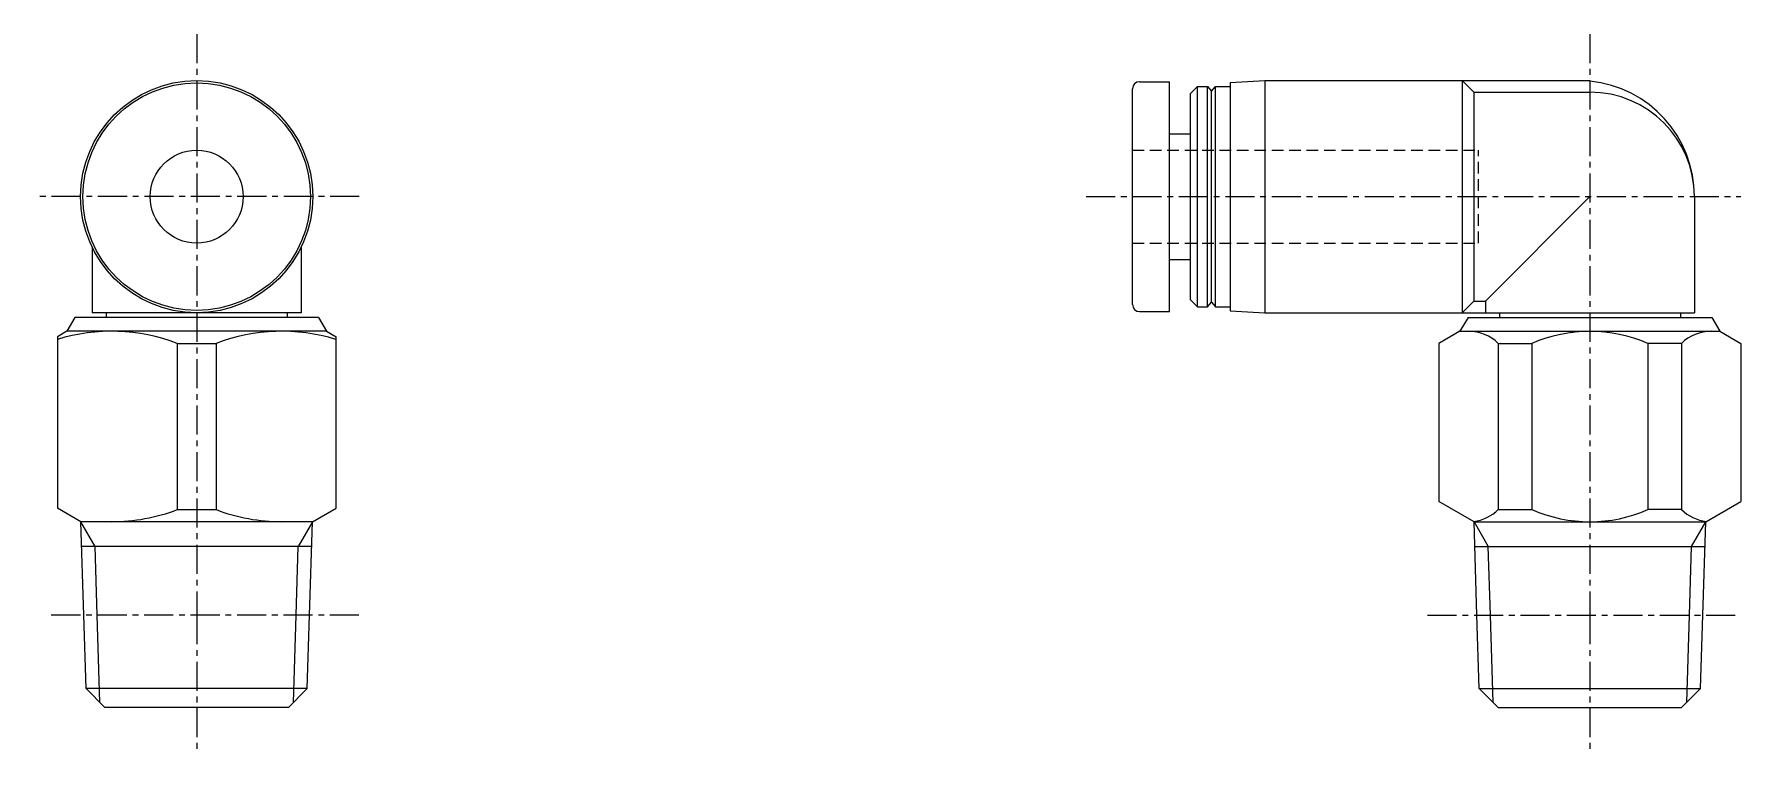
# Model space of a CAD drawing. Extents: x 0 to 73.5, y 0 to 88.3.
# Drawn here: x 0 to 73.5, y 57.3 to 88.3 of the extents above; entities outside this region: 2.
import ezdxf

# ---------------------------------------------------------------- set-up
doc = ezdxf.new("R2010")
doc.units = 0
doc.linetypes.add('CENTER', pattern=[2, 1.25, -0.25, 0.25, -0.25])
doc.linetypes.add('DASHED', pattern=[0.75, 0.5, -0.25])
doc.layers.get('0').update_dxf_attribs({"linetype": 'CONTINUOUS'})
doc.layers.add('CENTER', color=1, linetype='CENTER')

msp = doc.modelspace()

# ---------------------------------------------------------------- linework, layer by layer
at = {"color": 7, "linetype": 'CONTINUOUS'}
for p, q in [((47.6, 86.211), (48.9, 86.211)), ((48.9, 76.311), (48.9, 86.211)), ((50.1, 86.011), (49.8, 85.711)), ((50.1, 76.511), (50.1, 86.011)), ((50.1, 86.011), (50.525, 86.011)), ((50.525, 76.511), (50.525, 86.011)), ((50.525, 86.011), (50.7, 85.811)), ((50.7, 85.811), (50.875, 86.011)), ((50.875, 76.511), (50.875, 86.011)), ((50.875, 86.011), (51.5, 86.011)), ((51.5, 86.183), (53, 86.261)), ((51.5, 86.183), (51.5, 76.34)), ((53, 86.261), (67, 86.261)), ((53, 86.261), (53, 76.261)), ((61.5, 86.261), (61.5, 76.261)), ((61.5, 86.261), (62, 85.761)), ((47.3, 76.611), (47.3, 85.911)), ((49.8, 76.811), (49.8, 85.711)), ((50.7, 76.711), (50.7, 85.811)), ((62, 85.761), (67, 85.761)), ((62, 85.761), (62, 76.761)), ((48.9, 83.961), (49.8, 83.961)), ((62.5, 76.761), (67, 81.261)), ((71.5, 81.261), (71.5, 76.261)), ((2.5, 79.082), (2.5, 76.261)), ((11.5, 79.082), (11.5, 76.261)), ((48.9, 78.561), (49.8, 78.561)), ((50.1, 76.511), (49.8, 76.811)), ((50.1, 76.511), (50.525, 76.511)), ((50.525, 76.511), (50.7, 76.711)), ((50.7, 76.711), (50.875, 76.511)), ((50.875, 76.511), (51.5, 76.511)), ((61.5, 76.261), (62, 76.761)), ((62, 76.761), (62.5, 76.761)), ((62.5, 76.761), (62.5, 76.261)), ((1.75, 76.061), (1.404, 75.461)), ((12.25, 76.061), (1.75, 76.061)), ((11.5, 76.261), (2.5, 76.261)), ((3.1, 76.261), (3.1, 76.061)), ((10.9, 76.261), (10.9, 76.061)), ((12.25, 76.061), (12.596, 75.461)), ((47.6, 76.311), (48.9, 76.311)), ((51.5, 76.34), (53, 76.261)), ((53, 76.261), (71.5, 76.261)), ((61.75, 76.061), (61.404, 75.461)), ((61.75, 76.061), (72.25, 76.061)), ((63.1, 76.261), (63.1, 76.061)), ((70.9, 76.261), (70.9, 76.061)), ((72.25, 76.061), (72.596, 75.461)), ((1.404, 75.461), (1, 75.228)), ((1, 75.228), (1, 67.844)), ((12.596, 75.461), (1.404, 75.461)), ((12.596, 75.461), (13, 75.228)), ((13, 67.844), (13, 75.228)), ((61.404, 75.461), (60.5, 74.94)), ((61.404, 75.461), (72.596, 75.461)), ((72.596, 75.461), (73.5, 74.94)), ((6.165, 74.94), (6.165, 67.783)), ((6.165, 74.94), (7.835, 74.94)), ((7.835, 74.94), (7.835, 67.783)), ((60.5, 74.94), (60.5, 68.133)), ((63.054, 74.94), (64.5, 74.94)), ((63.054, 74.94), (63.054, 67.783)), ((64.5, 74.94), (64.5, 67.783)), ((69.5, 74.94), (69.5, 67.783)), ((70.946, 74.94), (69.5, 74.94)), ((70.946, 74.94), (70.946, 67.783)), ((73.5, 74.94), (73.5, 68.133)), ((2.01, 67.261), (1, 67.844)), ((6.165, 67.783), (7.835, 67.783)), ((11.99, 67.261), (13, 67.844)), ((62.01, 67.261), (60.5, 68.133)), ((63.054, 67.783), (64.5, 67.783)), ((70.946, 67.783), (69.5, 67.783)), ((71.99, 67.261), (73.5, 68.133)), ((11.99, 67.261), (2.01, 67.261)), ((2.136, 63.231), (2.01, 67.261)), ((11.864, 63.231), (11.99, 67.261)), ((62.01, 67.261), (71.99, 67.261)), ((62.136, 63.231), (62.01, 67.261)), ((71.864, 63.231), (71.99, 67.261)), ((11.957, 66.197), (2.043, 66.197)), ((62.043, 66.197), (71.957, 66.197)), ((2.235, 60.077), (2.136, 63.231)), ((11.765, 60.077), (11.864, 63.231)), ((62.235, 60.077), (62.136, 63.231)), ((71.765, 60.077), (71.864, 63.231)), ((11.765, 60.077), (2.235, 60.077)), ((3.05, 59.261), (2.235, 60.077)), ((11.765, 60.077), (10.95, 59.261)), ((62.235, 60.077), (71.765, 60.077)), ((62.235, 60.077), (63.05, 59.261)), ((70.95, 59.261), (71.765, 60.077)), ((10.95, 59.261), (3.05, 59.261)), ((63.05, 59.261), (70.95, 59.261))]:
    msp.add_line(p, q, dxfattribs=at)
at = {"color": 3, "linetype": 'DASHED'}
for p, q in [((47.3, 83.261), (62.2, 83.261)), ((62.2, 79.261), (62.2, 83.261)), ((47.3, 79.261), (62.2, 79.261))]:
    msp.add_line(p, q, dxfattribs=at)
at = {"color": 3, "linetype": 'CONTINUOUS'}
for p, q in [((2.624, 66.197), (2.01, 67.261)), ((11.99, 67.261), (11.376, 66.197)), ((62.01, 67.261), (62.624, 66.197)), ((71.376, 66.197), (71.99, 67.261)), ((2.717, 63.231), (2.624, 66.197)), ((11.283, 63.231), (11.376, 66.197)), ((62.717, 63.231), (62.624, 66.197)), ((71.283, 63.231), (71.376, 66.197)), ((2.834, 59.477), (2.717, 63.231)), ((11.166, 59.477), (11.283, 63.231)), ((62.834, 59.477), (62.717, 63.231)), ((71.166, 59.477), (71.283, 63.231))]:
    msp.add_line(p, q, dxfattribs=at)
at = {"color": 7, "linetype": 'CONTINUOUS'}
for radius in [5, 4.9, 2]:
    msp.add_circle((7, 81.261), radius, dxfattribs=at)
for centre, radius, start, end in [((47.6, 85.911), 0.3, 90, 180), ((66.5, 81.261), 5, 0, 84.26083), ((67, 81.261), 4.5, 0, 90), ((47.6, 76.611), 0.3, 180, 270), ((3.333, 67.511), 7.951, 69.12912, 107.06014), ((10.667, 67.511), 7.951, 72.93986, 110.87087), ((61.777, 73.638), 1.824, 45.55547, 89.99995), ((67, 69.21), 6.251, 66.42625, 113.57375), ((72.223, 73.638), 1.824, 90.00005, 134.44454), ((3.333, 75.212), 7.951, 270, 290.87096), ((10.667, 75.212), 7.951, 249.12921, 270), ((61.777, 69.085), 1.824, 276.66681, 314.44445), ((67, 73.512), 6.251, 246.42616, 293.57366), ((72.223, 69.085), 1.824, 225.55538, 263.33312)]:
    msp.add_arc(centre, radius, start, end, dxfattribs=at)
at = {"layer": 'CENTER', "color": 1, "linetype": 'CENTER'}
for p, q in [((7, 88.261), (7, 63.231)), ((67, 88.261), (67, 63.231)), ((14, 81.261), (0, 81.261)), ((45.3, 81.261), (73.5, 81.261)), ((13.99, 63.231), (0.656, 63.231)), ((7, 63.231), (7, 57.261)), ((60.01, 63.231), (73.344, 63.231)), ((67, 63.231), (67, 57.261))]:
    msp.add_line(p, q, dxfattribs=at)

# ---------------------------------------------------------------- texts
for s, p in [('RTCNL 4-1', (0, 9)), ('RTCNL41', (0, 0))]:
    msp.add_text(s, height=3).set_placement(p)

doc.saveas('drawing.dxf')
